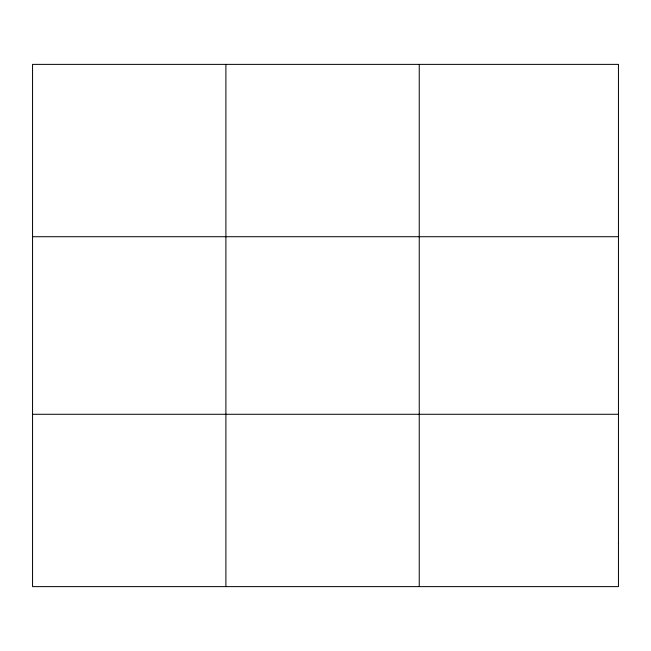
<?xml version="1.0" encoding="UTF-8"?>
<svg xmlns="http://www.w3.org/2000/svg" width="651" height="651" viewBox="0 0 651 651"><rect width="100%" height="100%" fill="white"/><g stroke="black" fill="none" stroke-linecap="round" stroke-linejoin="round"><path stroke-width="0.98" d="M225.897 586.624L225.897 64.376M419.244 586.624L419.244 64.376M32.55 236.72L618.45 236.72M32.55 414.28L618.45 414.28M618.45 543.536L618.45 586.624L32.55 586.624L32.55 64.376L618.45 64.376L618.45 543.536"/></g></svg>
